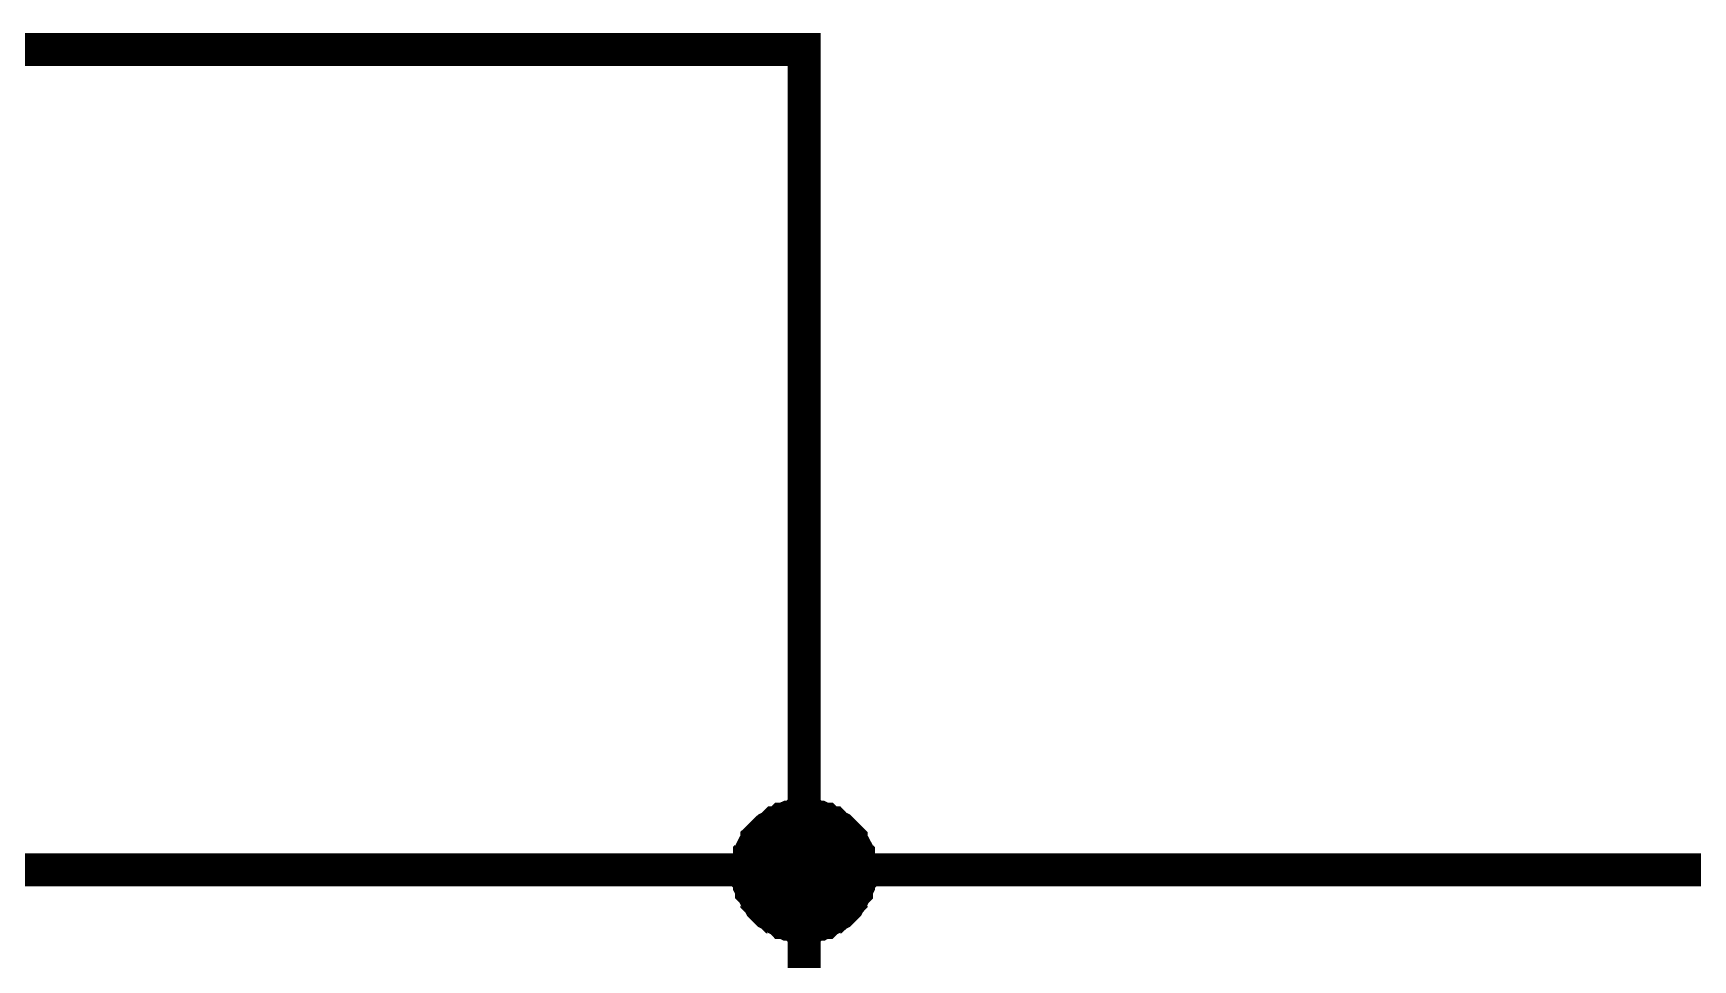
# Model space of a CAD drawing. Header units: millimetres. Extents: x 0 to 420, y 0 to 297.
# Drawn here: x 347.9 to 363.05, y 106.68 to 115.13 of the extents above; entities that cross this region are included whole.
import ezdxf

# ---------------------------------------------------------------- set-up
doc = ezdxf.new("R2010")
doc.units = ezdxf.units.MM
doc.layers.add('Sheet', color=255, linetype='Continuous')

msp = doc.modelspace()

# ---------------------------------------------------------------- linework, layer by layer
at = {"layer": 'Sheet'}
for points, const_width in [([(354.938, 107.5), (354.938, 114.985), (347.44, 114.985)], 0.3), ([(354.425, 107.5), (354.425, 107.517), (354.425, 107.55), (354.425, 107.566), (354.441, 107.6), (354.441, 107.616), (354.441, 107.649), (354.458, 107.666), (354.458, 107.682), (354.474, 107.715), (354.491, 107.732), (354.507, 107.749), (354.507, 107.782), (354.524, 107.798), (354.541, 107.815), (354.557, 107.831), (354.574, 107.848), (354.59, 107.865), (354.607, 107.881), (354.64, 107.898), (354.656, 107.914), (354.673, 107.931), (354.689, 107.931), (354.723, 107.947), (354.739, 107.964), (354.756, 107.964), (354.789, 107.98), (354.805, 107.98), (354.838, 107.98), (354.855, 107.997), (354.888, 107.997), (354.905, 107.997), (354.938, 107.997)], 0.3), ([(354.425, 107.5), (354.425, 107.517), (354.425, 107.55), (354.425, 107.566), (354.441, 107.6), (354.441, 107.616), (354.441, 107.649), (354.458, 107.666), (354.458, 107.682), (354.474, 107.715), (354.491, 107.732), (354.507, 107.749), (354.507, 107.782), (354.524, 107.798), (354.541, 107.815), (354.557, 107.831), (354.574, 107.848), (354.59, 107.865), (354.607, 107.881), (354.64, 107.898), (354.656, 107.914), (354.673, 107.931), (354.689, 107.931), (354.723, 107.947), (354.739, 107.964), (354.756, 107.964), (354.789, 107.98), (354.805, 107.98), (354.838, 107.98), (354.855, 107.997), (354.888, 107.997), (354.905, 107.997), (354.938, 107.997)], 0.3), ([(354.425, 107.5), (354.425, 107.517), (354.425, 107.55), (354.425, 107.566), (354.441, 107.6), (354.441, 107.616), (354.441, 107.649), (354.458, 107.666), (354.458, 107.682), (354.474, 107.715), (354.491, 107.732), (354.507, 107.749), (354.507, 107.782), (354.524, 107.798), (354.541, 107.815), (354.557, 107.831), (354.574, 107.848), (354.59, 107.865), (354.607, 107.881), (354.64, 107.898), (354.656, 107.914), (354.673, 107.931), (354.689, 107.931), (354.723, 107.947), (354.739, 107.964), (354.756, 107.964), (354.789, 107.98), (354.805, 107.98), (354.838, 107.98), (354.855, 107.997), (354.888, 107.997), (354.905, 107.997), (354.938, 107.997)], 0.3), ([(354.425, 107.5), (354.425, 107.517), (354.425, 107.55), (354.425, 107.566), (354.441, 107.6), (354.441, 107.616), (354.441, 107.649), (354.458, 107.666), (354.458, 107.682), (354.474, 107.715), (354.491, 107.732), (354.507, 107.749), (354.507, 107.782), (354.524, 107.798), (354.541, 107.815), (354.557, 107.831), (354.574, 107.848), (354.59, 107.865), (354.607, 107.881), (354.64, 107.898), (354.656, 107.914), (354.673, 107.931), (354.689, 107.931), (354.723, 107.947), (354.739, 107.964), (354.756, 107.964), (354.789, 107.98), (354.805, 107.98), (354.838, 107.98), (354.855, 107.997), (354.888, 107.997), (354.905, 107.997), (354.938, 107.997)], 0.3), ([(354.425, 107.5), (354.425, 107.517), (354.425, 107.55), (354.425, 107.566), (354.441, 107.6), (354.441, 107.616), (354.441, 107.649), (354.458, 107.666), (354.458, 107.682), (354.474, 107.715), (354.491, 107.732), (354.507, 107.749), (354.507, 107.782), (354.524, 107.798), (354.541, 107.815), (354.557, 107.831), (354.574, 107.848), (354.59, 107.865), (354.607, 107.881), (354.64, 107.898), (354.656, 107.914), (354.673, 107.931), (354.689, 107.931), (354.723, 107.947), (354.739, 107.964), (354.756, 107.964), (354.789, 107.98), (354.805, 107.98), (354.838, 107.98), (354.855, 107.997), (354.888, 107.997), (354.905, 107.997), (354.938, 107.997)], 0.3), ([(354.425, 107.5), (354.425, 107.517), (354.425, 107.55), (354.425, 107.566), (354.441, 107.6), (354.441, 107.616), (354.441, 107.649), (354.458, 107.666), (354.458, 107.682), (354.474, 107.715), (354.491, 107.732), (354.507, 107.749), (354.507, 107.782), (354.524, 107.798), (354.541, 107.815), (354.557, 107.831), (354.574, 107.848), (354.59, 107.865), (354.607, 107.881), (354.64, 107.898), (354.656, 107.914), (354.673, 107.931), (354.689, 107.931), (354.723, 107.947), (354.739, 107.964), (354.756, 107.964), (354.789, 107.98), (354.805, 107.98), (354.838, 107.98), (354.855, 107.997), (354.888, 107.997), (354.905, 107.997), (354.938, 107.997)], 0.3), ([(354.938, 107.997), (354.938, 107.997)], 0.3), ([(354.938, 107.997), (354.971, 107.997), (354.987, 107.997), (355.02, 107.997), (355.037, 107.98), (355.07, 107.98), (355.087, 107.98), (355.12, 107.964), (355.136, 107.964), (355.153, 107.947), (355.186, 107.931), (355.203, 107.931), (355.219, 107.914), (355.236, 107.898), (355.269, 107.881), (355.285, 107.865), (355.302, 107.848), (355.318, 107.831), (355.335, 107.815), (355.352, 107.798), (355.368, 107.782), (355.368, 107.749), (355.385, 107.732), (355.401, 107.715), (355.418, 107.682), (355.418, 107.666), (355.434, 107.649), (355.434, 107.616), (355.434, 107.6), (355.451, 107.566), (355.451, 107.55), (355.451, 107.517), (355.451, 107.5)], 0.3), ([(354.938, 107.997), (354.938, 107.997)], 0.3), ([(354.938, 107.997), (354.971, 107.997), (354.987, 107.997), (355.02, 107.997), (355.037, 107.98), (355.07, 107.98), (355.087, 107.98), (355.12, 107.964), (355.136, 107.964), (355.153, 107.947), (355.186, 107.931), (355.203, 107.931), (355.219, 107.914), (355.236, 107.898), (355.269, 107.881), (355.285, 107.865), (355.302, 107.848), (355.318, 107.831), (355.335, 107.815), (355.352, 107.798), (355.368, 107.782), (355.368, 107.749), (355.385, 107.732), (355.401, 107.715), (355.418, 107.682), (355.418, 107.666), (355.434, 107.649), (355.434, 107.616), (355.434, 107.6), (355.451, 107.566), (355.451, 107.55), (355.451, 107.517), (355.451, 107.5)], 0.3), ([(354.938, 107.997), (354.938, 107.997)], 0.3), ([(354.938, 107.997), (354.971, 107.997), (354.987, 107.997), (355.02, 107.997), (355.037, 107.98), (355.07, 107.98), (355.087, 107.98), (355.12, 107.964), (355.136, 107.964), (355.153, 107.947), (355.186, 107.931), (355.203, 107.931), (355.219, 107.914), (355.236, 107.898), (355.269, 107.881), (355.285, 107.865), (355.302, 107.848), (355.318, 107.831), (355.335, 107.815), (355.352, 107.798), (355.368, 107.782), (355.368, 107.749), (355.385, 107.732), (355.401, 107.715), (355.418, 107.682), (355.418, 107.666), (355.434, 107.649), (355.434, 107.616), (355.434, 107.6), (355.451, 107.566), (355.451, 107.55), (355.451, 107.517), (355.451, 107.5)], 0.3), ([(354.938, 107.997), (354.938, 107.997)], 0.3), ([(354.938, 107.997), (354.971, 107.997), (354.987, 107.997), (355.02, 107.997), (355.037, 107.98), (355.07, 107.98), (355.087, 107.98), (355.12, 107.964), (355.136, 107.964), (355.153, 107.947), (355.186, 107.931), (355.203, 107.931), (355.219, 107.914), (355.236, 107.898), (355.269, 107.881), (355.285, 107.865), (355.302, 107.848), (355.318, 107.831), (355.335, 107.815), (355.352, 107.798), (355.368, 107.782), (355.368, 107.749), (355.385, 107.732), (355.401, 107.715), (355.418, 107.682), (355.418, 107.666), (355.434, 107.649), (355.434, 107.616), (355.434, 107.6), (355.451, 107.566), (355.451, 107.55), (355.451, 107.517), (355.451, 107.5)], 0.3), ([(354.938, 107.997), (354.938, 107.997)], 0.3), ([(354.938, 107.997), (354.971, 107.997), (354.987, 107.997), (355.02, 107.997), (355.037, 107.98), (355.07, 107.98), (355.087, 107.98), (355.12, 107.964), (355.136, 107.964), (355.153, 107.947), (355.186, 107.931), (355.203, 107.931), (355.219, 107.914), (355.236, 107.898), (355.269, 107.881), (355.285, 107.865), (355.302, 107.848), (355.318, 107.831), (355.335, 107.815), (355.352, 107.798), (355.368, 107.782), (355.368, 107.749), (355.385, 107.732), (355.401, 107.715), (355.418, 107.682), (355.418, 107.666), (355.434, 107.649), (355.434, 107.616), (355.434, 107.6), (355.451, 107.566), (355.451, 107.55), (355.451, 107.517), (355.451, 107.5)], 0.3), ([(354.938, 107.997), (354.938, 107.997)], 0.3), ([(354.938, 107.997), (354.971, 107.997), (354.987, 107.997), (355.02, 107.997), (355.037, 107.98), (355.07, 107.98), (355.087, 107.98), (355.12, 107.964), (355.136, 107.964), (355.153, 107.947), (355.186, 107.931), (355.203, 107.931), (355.219, 107.914), (355.236, 107.898), (355.269, 107.881), (355.285, 107.865), (355.302, 107.848), (355.318, 107.831), (355.335, 107.815), (355.352, 107.798), (355.368, 107.782), (355.368, 107.749), (355.385, 107.732), (355.401, 107.715), (355.418, 107.682), (355.418, 107.666), (355.434, 107.649), (355.434, 107.616), (355.434, 107.6), (355.451, 107.566), (355.451, 107.55), (355.451, 107.517), (355.451, 107.5)], 0.3), ([(354.425, 107.5), (354.425, 107.517), (354.425, 107.55), (354.425, 107.566), (354.441, 107.6), (354.441, 107.616), (354.441, 107.649), (354.458, 107.666), (354.458, 107.682), (354.474, 107.715), (354.491, 107.732), (354.507, 107.749), (354.507, 107.782), (354.524, 107.798), (354.541, 107.815), (354.557, 107.831), (354.574, 107.848), (354.59, 107.865), (354.607, 107.881), (354.64, 107.898), (354.656, 107.914), (354.673, 107.931), (354.689, 107.931), (354.723, 107.947), (354.739, 107.964), (354.756, 107.964), (354.789, 107.98), (354.805, 107.98), (354.838, 107.98), (354.855, 107.997), (354.888, 107.997), (354.905, 107.997), (354.938, 107.997)], 0.0991), ([(354.425, 107.5), (354.425, 107.517), (354.425, 107.55), (354.425, 107.566), (354.441, 107.6), (354.441, 107.616), (354.441, 107.649), (354.458, 107.666), (354.458, 107.682), (354.474, 107.715), (354.491, 107.732), (354.507, 107.749), (354.507, 107.782), (354.524, 107.798), (354.541, 107.815), (354.557, 107.831), (354.574, 107.848), (354.59, 107.865), (354.607, 107.881), (354.64, 107.898), (354.656, 107.914), (354.673, 107.931), (354.689, 107.931), (354.723, 107.947), (354.739, 107.964), (354.756, 107.964), (354.789, 107.98), (354.805, 107.98), (354.838, 107.98), (354.855, 107.997), (354.888, 107.997), (354.905, 107.997), (354.938, 107.997)], 0.0991), ([(354.425, 107.5), (354.425, 107.517), (354.425, 107.55), (354.425, 107.566), (354.441, 107.6), (354.441, 107.616), (354.441, 107.649), (354.458, 107.666), (354.458, 107.682), (354.474, 107.715), (354.491, 107.732), (354.507, 107.749), (354.507, 107.782), (354.524, 107.798), (354.541, 107.815), (354.557, 107.831), (354.574, 107.848), (354.59, 107.865), (354.607, 107.881), (354.64, 107.898), (354.656, 107.914), (354.673, 107.931), (354.689, 107.931), (354.723, 107.947), (354.739, 107.964), (354.756, 107.964), (354.789, 107.98), (354.805, 107.98), (354.838, 107.98), (354.855, 107.997), (354.888, 107.997), (354.905, 107.997), (354.938, 107.997)], 0.0991), ([(354.425, 107.5), (354.425, 107.517), (354.425, 107.55), (354.425, 107.566), (354.441, 107.6), (354.441, 107.616), (354.441, 107.649), (354.458, 107.666), (354.458, 107.682), (354.474, 107.715), (354.491, 107.732), (354.507, 107.749), (354.507, 107.782), (354.524, 107.798), (354.541, 107.815), (354.557, 107.831), (354.574, 107.848), (354.59, 107.865), (354.607, 107.881), (354.64, 107.898), (354.656, 107.914), (354.673, 107.931), (354.689, 107.931), (354.723, 107.947), (354.739, 107.964), (354.756, 107.964), (354.789, 107.98), (354.805, 107.98), (354.838, 107.98), (354.855, 107.997), (354.888, 107.997), (354.905, 107.997), (354.938, 107.997)], 0.0991), ([(354.425, 107.5), (354.425, 107.517), (354.425, 107.55), (354.425, 107.566), (354.441, 107.6), (354.441, 107.616), (354.441, 107.649), (354.458, 107.666), (354.458, 107.682), (354.474, 107.715), (354.491, 107.732), (354.507, 107.749), (354.507, 107.782), (354.524, 107.798), (354.541, 107.815), (354.557, 107.831), (354.574, 107.848), (354.59, 107.865), (354.607, 107.881), (354.64, 107.898), (354.656, 107.914), (354.673, 107.931), (354.689, 107.931), (354.723, 107.947), (354.739, 107.964), (354.756, 107.964), (354.789, 107.98), (354.805, 107.98), (354.838, 107.98), (354.855, 107.997), (354.888, 107.997), (354.905, 107.997), (354.938, 107.997)], 0.0991), ([(354.425, 107.5), (354.425, 107.517), (354.425, 107.55), (354.425, 107.566), (354.441, 107.6), (354.441, 107.616), (354.441, 107.649), (354.458, 107.666), (354.458, 107.682), (354.474, 107.715), (354.491, 107.732), (354.507, 107.749), (354.507, 107.782), (354.524, 107.798), (354.541, 107.815), (354.557, 107.831), (354.574, 107.848), (354.59, 107.865), (354.607, 107.881), (354.64, 107.898), (354.656, 107.914), (354.673, 107.931), (354.689, 107.931), (354.723, 107.947), (354.739, 107.964), (354.756, 107.964), (354.789, 107.98), (354.805, 107.98), (354.838, 107.98), (354.855, 107.997), (354.888, 107.997), (354.905, 107.997), (354.938, 107.997)], 0.0991), ([(354.938, 107.997), (354.938, 107.997)], 0.0991), ([(354.938, 107.997), (354.971, 107.997), (354.987, 107.997), (355.02, 107.997), (355.037, 107.98), (355.07, 107.98), (355.087, 107.98), (355.12, 107.964), (355.136, 107.964), (355.153, 107.947), (355.186, 107.931), (355.203, 107.931), (355.219, 107.914), (355.236, 107.898), (355.269, 107.881), (355.285, 107.865), (355.302, 107.848), (355.318, 107.831), (355.335, 107.815), (355.352, 107.798), (355.368, 107.782), (355.368, 107.749), (355.385, 107.732), (355.401, 107.715), (355.418, 107.682), (355.418, 107.666), (355.434, 107.649), (355.434, 107.616), (355.434, 107.6), (355.451, 107.566), (355.451, 107.55), (355.451, 107.517), (355.451, 107.5)], 0.0991), ([(354.938, 107.997), (354.938, 107.997)], 0.0991), ([(354.938, 107.997), (354.971, 107.997), (354.987, 107.997), (355.02, 107.997), (355.037, 107.98), (355.07, 107.98), (355.087, 107.98), (355.12, 107.964), (355.136, 107.964), (355.153, 107.947), (355.186, 107.931), (355.203, 107.931), (355.219, 107.914), (355.236, 107.898), (355.269, 107.881), (355.285, 107.865), (355.302, 107.848), (355.318, 107.831), (355.335, 107.815), (355.352, 107.798), (355.368, 107.782), (355.368, 107.749), (355.385, 107.732), (355.401, 107.715), (355.418, 107.682), (355.418, 107.666), (355.434, 107.649), (355.434, 107.616), (355.434, 107.6), (355.451, 107.566), (355.451, 107.55), (355.451, 107.517), (355.451, 107.5)], 0.0991), ([(354.938, 107.997), (354.938, 107.997)], 0.0991), ([(354.938, 107.997), (354.971, 107.997), (354.987, 107.997), (355.02, 107.997), (355.037, 107.98), (355.07, 107.98), (355.087, 107.98), (355.12, 107.964), (355.136, 107.964), (355.153, 107.947), (355.186, 107.931), (355.203, 107.931), (355.219, 107.914), (355.236, 107.898), (355.269, 107.881), (355.285, 107.865), (355.302, 107.848), (355.318, 107.831), (355.335, 107.815), (355.352, 107.798), (355.368, 107.782), (355.368, 107.749), (355.385, 107.732), (355.401, 107.715), (355.418, 107.682), (355.418, 107.666), (355.434, 107.649), (355.434, 107.616), (355.434, 107.6), (355.451, 107.566), (355.451, 107.55), (355.451, 107.517), (355.451, 107.5)], 0.0991), ([(354.938, 107.997), (354.938, 107.997)], 0.0991), ([(354.938, 107.997), (354.971, 107.997), (354.987, 107.997), (355.02, 107.997), (355.037, 107.98), (355.07, 107.98), (355.087, 107.98), (355.12, 107.964), (355.136, 107.964), (355.153, 107.947), (355.186, 107.931), (355.203, 107.931), (355.219, 107.914), (355.236, 107.898), (355.269, 107.881), (355.285, 107.865), (355.302, 107.848), (355.318, 107.831), (355.335, 107.815), (355.352, 107.798), (355.368, 107.782), (355.368, 107.749), (355.385, 107.732), (355.401, 107.715), (355.418, 107.682), (355.418, 107.666), (355.434, 107.649), (355.434, 107.616), (355.434, 107.6), (355.451, 107.566), (355.451, 107.55), (355.451, 107.517), (355.451, 107.5)], 0.0991), ([(354.938, 107.997), (354.938, 107.997)], 0.0991), ([(354.938, 107.997), (354.971, 107.997), (354.987, 107.997), (355.02, 107.997), (355.037, 107.98), (355.07, 107.98), (355.087, 107.98), (355.12, 107.964), (355.136, 107.964), (355.153, 107.947), (355.186, 107.931), (355.203, 107.931), (355.219, 107.914), (355.236, 107.898), (355.269, 107.881), (355.285, 107.865), (355.302, 107.848), (355.318, 107.831), (355.335, 107.815), (355.352, 107.798), (355.368, 107.782), (355.368, 107.749), (355.385, 107.732), (355.401, 107.715), (355.418, 107.682), (355.418, 107.666), (355.434, 107.649), (355.434, 107.616), (355.434, 107.6), (355.451, 107.566), (355.451, 107.55), (355.451, 107.517), (355.451, 107.5)], 0.0991), ([(354.938, 107.997), (354.938, 107.997)], 0.0991), ([(354.938, 107.997), (354.971, 107.997), (354.987, 107.997), (355.02, 107.997), (355.037, 107.98), (355.07, 107.98), (355.087, 107.98), (355.12, 107.964), (355.136, 107.964), (355.153, 107.947), (355.186, 107.931), (355.203, 107.931), (355.219, 107.914), (355.236, 107.898), (355.269, 107.881), (355.285, 107.865), (355.302, 107.848), (355.318, 107.831), (355.335, 107.815), (355.352, 107.798), (355.368, 107.782), (355.368, 107.749), (355.385, 107.732), (355.401, 107.715), (355.418, 107.682), (355.418, 107.666), (355.434, 107.649), (355.434, 107.616), (355.434, 107.6), (355.451, 107.566), (355.451, 107.55), (355.451, 107.517), (355.451, 107.5)], 0.0991), ([(347.44, 107.5), (354.938, 107.5), (354.938, 105), (354.938, 102.499), (354.938, 99.999), (347.44, 99.999)], 0.3), ([(354.938, 106.987), (354.905, 106.987), (354.888, 106.987), (354.855, 106.987), (354.838, 107.003), (354.805, 107.003), (354.789, 107.003), (354.756, 107.02), (354.739, 107.02), (354.723, 107.037), (354.689, 107.053), (354.673, 107.07), (354.656, 107.07), (354.64, 107.086), (354.607, 107.103), (354.59, 107.119), (354.574, 107.136), (354.557, 107.152), (354.541, 107.169), (354.524, 107.202), (354.507, 107.219), (354.507, 107.235), (354.491, 107.252), (354.474, 107.285), (354.458, 107.302), (354.458, 107.318), (354.441, 107.351), (354.441, 107.368), (354.441, 107.401), (354.425, 107.417), (354.425, 107.451), (354.425, 107.467), (354.425, 107.5)], 0.3), ([(354.425, 107.5), (354.425, 107.5)], 0.3), ([(354.938, 106.987), (354.905, 106.987), (354.888, 106.987), (354.855, 106.987), (354.838, 107.003), (354.805, 107.003), (354.789, 107.003), (354.756, 107.02), (354.739, 107.02), (354.723, 107.037), (354.689, 107.053), (354.673, 107.07), (354.656, 107.07), (354.64, 107.086), (354.607, 107.103), (354.59, 107.119), (354.574, 107.136), (354.557, 107.152), (354.541, 107.169), (354.524, 107.202), (354.507, 107.219), (354.507, 107.235), (354.491, 107.252), (354.474, 107.285), (354.458, 107.302), (354.458, 107.318), (354.441, 107.351), (354.441, 107.368), (354.441, 107.401), (354.425, 107.417), (354.425, 107.451), (354.425, 107.467), (354.425, 107.5)], 0.3), ([(354.425, 107.5), (354.425, 107.5)], 0.3), ([(354.938, 106.987), (354.905, 106.987), (354.888, 106.987), (354.855, 106.987), (354.838, 107.003), (354.805, 107.003), (354.789, 107.003), (354.756, 107.02), (354.739, 107.02), (354.723, 107.037), (354.689, 107.053), (354.673, 107.07), (354.656, 107.07), (354.64, 107.086), (354.607, 107.103), (354.59, 107.119), (354.574, 107.136), (354.557, 107.152), (354.541, 107.169), (354.524, 107.202), (354.507, 107.219), (354.507, 107.235), (354.491, 107.252), (354.474, 107.285), (354.458, 107.302), (354.458, 107.318), (354.441, 107.351), (354.441, 107.368), (354.441, 107.401), (354.425, 107.417), (354.425, 107.451), (354.425, 107.467), (354.425, 107.5)], 0.3), ([(354.425, 107.5), (354.425, 107.5)], 0.3), ([(354.938, 106.987), (354.905, 106.987), (354.888, 106.987), (354.855, 106.987), (354.838, 107.003), (354.805, 107.003), (354.789, 107.003), (354.756, 107.02), (354.739, 107.02), (354.723, 107.037), (354.689, 107.053), (354.673, 107.07), (354.656, 107.07), (354.64, 107.086), (354.607, 107.103), (354.59, 107.119), (354.574, 107.136), (354.557, 107.152), (354.541, 107.169), (354.524, 107.202), (354.507, 107.219), (354.507, 107.235), (354.491, 107.252), (354.474, 107.285), (354.458, 107.302), (354.458, 107.318), (354.441, 107.351), (354.441, 107.368), (354.441, 107.401), (354.425, 107.417), (354.425, 107.451), (354.425, 107.467), (354.425, 107.5)], 0.3), ([(354.425, 107.5), (354.425, 107.5)], 0.3), ([(354.938, 106.987), (354.905, 106.987), (354.888, 106.987), (354.855, 106.987), (354.838, 107.003), (354.805, 107.003), (354.789, 107.003), (354.756, 107.02), (354.739, 107.02), (354.723, 107.037), (354.689, 107.053), (354.673, 107.07), (354.656, 107.07), (354.64, 107.086), (354.607, 107.103), (354.59, 107.119), (354.574, 107.136), (354.557, 107.152), (354.541, 107.169), (354.524, 107.202), (354.507, 107.219), (354.507, 107.235), (354.491, 107.252), (354.474, 107.285), (354.458, 107.302), (354.458, 107.318), (354.441, 107.351), (354.441, 107.368), (354.441, 107.401), (354.425, 107.417), (354.425, 107.451), (354.425, 107.467), (354.425, 107.5)], 0.3), ([(354.425, 107.5), (354.425, 107.5)], 0.3), ([(354.938, 106.987), (354.905, 106.987), (354.888, 106.987), (354.855, 106.987), (354.838, 107.003), (354.805, 107.003), (354.789, 107.003), (354.756, 107.02), (354.739, 107.02), (354.723, 107.037), (354.689, 107.053), (354.673, 107.07), (354.656, 107.07), (354.64, 107.086), (354.607, 107.103), (354.59, 107.119), (354.574, 107.136), (354.557, 107.152), (354.541, 107.169), (354.524, 107.202), (354.507, 107.219), (354.507, 107.235), (354.491, 107.252), (354.474, 107.285), (354.458, 107.302), (354.458, 107.318), (354.441, 107.351), (354.441, 107.368), (354.441, 107.401), (354.425, 107.417), (354.425, 107.451), (354.425, 107.467), (354.425, 107.5)], 0.3), ([(354.425, 107.5), (354.425, 107.5)], 0.3), ([(354.938, 106.987), (354.905, 106.987), (354.888, 106.987), (354.855, 106.987), (354.838, 107.003), (354.805, 107.003), (354.789, 107.003), (354.756, 107.02), (354.739, 107.02), (354.723, 107.037), (354.689, 107.053), (354.673, 107.07), (354.656, 107.07), (354.64, 107.086), (354.607, 107.103), (354.59, 107.119), (354.574, 107.136), (354.557, 107.152), (354.541, 107.169), (354.524, 107.202), (354.507, 107.219), (354.507, 107.235), (354.491, 107.252), (354.474, 107.285), (354.458, 107.302), (354.458, 107.318), (354.441, 107.351), (354.441, 107.368), (354.441, 107.401), (354.425, 107.417), (354.425, 107.451), (354.425, 107.467), (354.425, 107.5)], 0.0991), ([(354.425, 107.5), (354.425, 107.5)], 0.0991), ([(354.938, 106.987), (354.905, 106.987), (354.888, 106.987), (354.855, 106.987), (354.838, 107.003), (354.805, 107.003), (354.789, 107.003), (354.756, 107.02), (354.739, 107.02), (354.723, 107.037), (354.689, 107.053), (354.673, 107.07), (354.656, 107.07), (354.64, 107.086), (354.607, 107.103), (354.59, 107.119), (354.574, 107.136), (354.557, 107.152), (354.541, 107.169), (354.524, 107.202), (354.507, 107.219), (354.507, 107.235), (354.491, 107.252), (354.474, 107.285), (354.458, 107.302), (354.458, 107.318), (354.441, 107.351), (354.441, 107.368), (354.441, 107.401), (354.425, 107.417), (354.425, 107.451), (354.425, 107.467), (354.425, 107.5)], 0.0991), ([(354.425, 107.5), (354.425, 107.5)], 0.0991), ([(354.938, 106.987), (354.905, 106.987), (354.888, 106.987), (354.855, 106.987), (354.838, 107.003), (354.805, 107.003), (354.789, 107.003), (354.756, 107.02), (354.739, 107.02), (354.723, 107.037), (354.689, 107.053), (354.673, 107.07), (354.656, 107.07), (354.64, 107.086), (354.607, 107.103), (354.59, 107.119), (354.574, 107.136), (354.557, 107.152), (354.541, 107.169), (354.524, 107.202), (354.507, 107.219), (354.507, 107.235), (354.491, 107.252), (354.474, 107.285), (354.458, 107.302), (354.458, 107.318), (354.441, 107.351), (354.441, 107.368), (354.441, 107.401), (354.425, 107.417), (354.425, 107.451), (354.425, 107.467), (354.425, 107.5)], 0.0991), ([(354.425, 107.5), (354.425, 107.5)], 0.0991), ([(354.938, 106.987), (354.905, 106.987), (354.888, 106.987), (354.855, 106.987), (354.838, 107.003), (354.805, 107.003), (354.789, 107.003), (354.756, 107.02), (354.739, 107.02), (354.723, 107.037), (354.689, 107.053), (354.673, 107.07), (354.656, 107.07), (354.64, 107.086), (354.607, 107.103), (354.59, 107.119), (354.574, 107.136), (354.557, 107.152), (354.541, 107.169), (354.524, 107.202), (354.507, 107.219), (354.507, 107.235), (354.491, 107.252), (354.474, 107.285), (354.458, 107.302), (354.458, 107.318), (354.441, 107.351), (354.441, 107.368), (354.441, 107.401), (354.425, 107.417), (354.425, 107.451), (354.425, 107.467), (354.425, 107.5)], 0.0991), ([(354.425, 107.5), (354.425, 107.5)], 0.0991), ([(354.938, 106.987), (354.905, 106.987), (354.888, 106.987), (354.855, 106.987), (354.838, 107.003), (354.805, 107.003), (354.789, 107.003), (354.756, 107.02), (354.739, 107.02), (354.723, 107.037), (354.689, 107.053), (354.673, 107.07), (354.656, 107.07), (354.64, 107.086), (354.607, 107.103), (354.59, 107.119), (354.574, 107.136), (354.557, 107.152), (354.541, 107.169), (354.524, 107.202), (354.507, 107.219), (354.507, 107.235), (354.491, 107.252), (354.474, 107.285), (354.458, 107.302), (354.458, 107.318), (354.441, 107.351), (354.441, 107.368), (354.441, 107.401), (354.425, 107.417), (354.425, 107.451), (354.425, 107.467), (354.425, 107.5)], 0.0991), ([(354.425, 107.5), (354.425, 107.5)], 0.0991), ([(354.938, 106.987), (354.905, 106.987), (354.888, 106.987), (354.855, 106.987), (354.838, 107.003), (354.805, 107.003), (354.789, 107.003), (354.756, 107.02), (354.739, 107.02), (354.723, 107.037), (354.689, 107.053), (354.673, 107.07), (354.656, 107.07), (354.64, 107.086), (354.607, 107.103), (354.59, 107.119), (354.574, 107.136), (354.557, 107.152), (354.541, 107.169), (354.524, 107.202), (354.507, 107.219), (354.507, 107.235), (354.491, 107.252), (354.474, 107.285), (354.458, 107.302), (354.458, 107.318), (354.441, 107.351), (354.441, 107.368), (354.441, 107.401), (354.425, 107.417), (354.425, 107.451), (354.425, 107.467), (354.425, 107.5)], 0.0991), ([(354.425, 107.5), (354.425, 107.5)], 0.0991), ([(354.938, 107.5), (362.435, 107.5)], 0.3), ([(355.451, 107.5), (355.451, 107.467), (355.451, 107.451), (355.451, 107.417), (355.434, 107.401), (355.434, 107.368), (355.434, 107.351), (355.418, 107.318), (355.418, 107.302), (355.401, 107.285), (355.385, 107.252), (355.368, 107.235), (355.368, 107.219), (355.352, 107.202), (355.335, 107.169), (355.318, 107.152), (355.302, 107.136), (355.285, 107.119), (355.269, 107.103), (355.236, 107.086), (355.219, 107.07), (355.203, 107.07), (355.186, 107.053), (355.153, 107.037), (355.136, 107.02), (355.12, 107.02), (355.087, 107.003), (355.07, 107.003), (355.037, 107.003), (355.02, 106.987), (354.987, 106.987), (354.971, 106.987), (354.938, 106.987)], 0.3), ([(355.451, 107.5), (355.451, 107.467), (355.451, 107.451), (355.451, 107.417), (355.434, 107.401), (355.434, 107.368), (355.434, 107.351), (355.418, 107.318), (355.418, 107.302), (355.401, 107.285), (355.385, 107.252), (355.368, 107.235), (355.368, 107.219), (355.352, 107.202), (355.335, 107.169), (355.318, 107.152), (355.302, 107.136), (355.285, 107.119), (355.269, 107.103), (355.236, 107.086), (355.219, 107.07), (355.203, 107.07), (355.186, 107.053), (355.153, 107.037), (355.136, 107.02), (355.12, 107.02), (355.087, 107.003), (355.07, 107.003), (355.037, 107.003), (355.02, 106.987), (354.987, 106.987), (354.971, 106.987), (354.938, 106.987)], 0.3), ([(355.451, 107.5), (355.451, 107.467), (355.451, 107.451), (355.451, 107.417), (355.434, 107.401), (355.434, 107.368), (355.434, 107.351), (355.418, 107.318), (355.418, 107.302), (355.401, 107.285), (355.385, 107.252), (355.368, 107.235), (355.368, 107.219), (355.352, 107.202), (355.335, 107.169), (355.318, 107.152), (355.302, 107.136), (355.285, 107.119), (355.269, 107.103), (355.236, 107.086), (355.219, 107.07), (355.203, 107.07), (355.186, 107.053), (355.153, 107.037), (355.136, 107.02), (355.12, 107.02), (355.087, 107.003), (355.07, 107.003), (355.037, 107.003), (355.02, 106.987), (354.987, 106.987), (354.971, 106.987), (354.938, 106.987)], 0.3), ([(355.451, 107.5), (355.451, 107.467), (355.451, 107.451), (355.451, 107.417), (355.434, 107.401), (355.434, 107.368), (355.434, 107.351), (355.418, 107.318), (355.418, 107.302), (355.401, 107.285), (355.385, 107.252), (355.368, 107.235), (355.368, 107.219), (355.352, 107.202), (355.335, 107.169), (355.318, 107.152), (355.302, 107.136), (355.285, 107.119), (355.269, 107.103), (355.236, 107.086), (355.219, 107.07), (355.203, 107.07), (355.186, 107.053), (355.153, 107.037), (355.136, 107.02), (355.12, 107.02), (355.087, 107.003), (355.07, 107.003), (355.037, 107.003), (355.02, 106.987), (354.987, 106.987), (354.971, 106.987), (354.938, 106.987)], 0.3), ([(355.451, 107.5), (355.451, 107.467), (355.451, 107.451), (355.451, 107.417), (355.434, 107.401), (355.434, 107.368), (355.434, 107.351), (355.418, 107.318), (355.418, 107.302), (355.401, 107.285), (355.385, 107.252), (355.368, 107.235), (355.368, 107.219), (355.352, 107.202), (355.335, 107.169), (355.318, 107.152), (355.302, 107.136), (355.285, 107.119), (355.269, 107.103), (355.236, 107.086), (355.219, 107.07), (355.203, 107.07), (355.186, 107.053), (355.153, 107.037), (355.136, 107.02), (355.12, 107.02), (355.087, 107.003), (355.07, 107.003), (355.037, 107.003), (355.02, 106.987), (354.987, 106.987), (354.971, 106.987), (354.938, 106.987)], 0.3), ([(355.451, 107.5), (355.451, 107.467), (355.451, 107.451), (355.451, 107.417), (355.434, 107.401), (355.434, 107.368), (355.434, 107.351), (355.418, 107.318), (355.418, 107.302), (355.401, 107.285), (355.385, 107.252), (355.368, 107.235), (355.368, 107.219), (355.352, 107.202), (355.335, 107.169), (355.318, 107.152), (355.302, 107.136), (355.285, 107.119), (355.269, 107.103), (355.236, 107.086), (355.219, 107.07), (355.203, 107.07), (355.186, 107.053), (355.153, 107.037), (355.136, 107.02), (355.12, 107.02), (355.087, 107.003), (355.07, 107.003), (355.037, 107.003), (355.02, 106.987), (354.987, 106.987), (354.971, 106.987), (354.938, 106.987)], 0.3), ([(355.451, 107.5), (355.451, 107.467), (355.451, 107.451), (355.451, 107.417), (355.434, 107.401), (355.434, 107.368), (355.434, 107.351), (355.418, 107.318), (355.418, 107.302), (355.401, 107.285), (355.385, 107.252), (355.368, 107.235), (355.368, 107.219), (355.352, 107.202), (355.335, 107.169), (355.318, 107.152), (355.302, 107.136), (355.285, 107.119), (355.269, 107.103), (355.236, 107.086), (355.219, 107.07), (355.203, 107.07), (355.186, 107.053), (355.153, 107.037), (355.136, 107.02), (355.12, 107.02), (355.087, 107.003), (355.07, 107.003), (355.037, 107.003), (355.02, 106.987), (354.987, 106.987), (354.971, 106.987), (354.938, 106.987)], 0.0991), ([(355.451, 107.5), (355.451, 107.467), (355.451, 107.451), (355.451, 107.417), (355.434, 107.401), (355.434, 107.368), (355.434, 107.351), (355.418, 107.318), (355.418, 107.302), (355.401, 107.285), (355.385, 107.252), (355.368, 107.235), (355.368, 107.219), (355.352, 107.202), (355.335, 107.169), (355.318, 107.152), (355.302, 107.136), (355.285, 107.119), (355.269, 107.103), (355.236, 107.086), (355.219, 107.07), (355.203, 107.07), (355.186, 107.053), (355.153, 107.037), (355.136, 107.02), (355.12, 107.02), (355.087, 107.003), (355.07, 107.003), (355.037, 107.003), (355.02, 106.987), (354.987, 106.987), (354.971, 106.987), (354.938, 106.987)], 0.0991), ([(355.451, 107.5), (355.451, 107.467), (355.451, 107.451), (355.451, 107.417), (355.434, 107.401), (355.434, 107.368), (355.434, 107.351), (355.418, 107.318), (355.418, 107.302), (355.401, 107.285), (355.385, 107.252), (355.368, 107.235), (355.368, 107.219), (355.352, 107.202), (355.335, 107.169), (355.318, 107.152), (355.302, 107.136), (355.285, 107.119), (355.269, 107.103), (355.236, 107.086), (355.219, 107.07), (355.203, 107.07), (355.186, 107.053), (355.153, 107.037), (355.136, 107.02), (355.12, 107.02), (355.087, 107.003), (355.07, 107.003), (355.037, 107.003), (355.02, 106.987), (354.987, 106.987), (354.971, 106.987), (354.938, 106.987)], 0.0991), ([(355.451, 107.5), (355.451, 107.467), (355.451, 107.451), (355.451, 107.417), (355.434, 107.401), (355.434, 107.368), (355.434, 107.351), (355.418, 107.318), (355.418, 107.302), (355.401, 107.285), (355.385, 107.252), (355.368, 107.235), (355.368, 107.219), (355.352, 107.202), (355.335, 107.169), (355.318, 107.152), (355.302, 107.136), (355.285, 107.119), (355.269, 107.103), (355.236, 107.086), (355.219, 107.07), (355.203, 107.07), (355.186, 107.053), (355.153, 107.037), (355.136, 107.02), (355.12, 107.02), (355.087, 107.003), (355.07, 107.003), (355.037, 107.003), (355.02, 106.987), (354.987, 106.987), (354.971, 106.987), (354.938, 106.987)], 0.0991), ([(355.451, 107.5), (355.451, 107.467), (355.451, 107.451), (355.451, 107.417), (355.434, 107.401), (355.434, 107.368), (355.434, 107.351), (355.418, 107.318), (355.418, 107.302), (355.401, 107.285), (355.385, 107.252), (355.368, 107.235), (355.368, 107.219), (355.352, 107.202), (355.335, 107.169), (355.318, 107.152), (355.302, 107.136), (355.285, 107.119), (355.269, 107.103), (355.236, 107.086), (355.219, 107.07), (355.203, 107.07), (355.186, 107.053), (355.153, 107.037), (355.136, 107.02), (355.12, 107.02), (355.087, 107.003), (355.07, 107.003), (355.037, 107.003), (355.02, 106.987), (354.987, 106.987), (354.971, 106.987), (354.938, 106.987)], 0.0991), ([(355.451, 107.5), (355.451, 107.467), (355.451, 107.451), (355.451, 107.417), (355.434, 107.401), (355.434, 107.368), (355.434, 107.351), (355.418, 107.318), (355.418, 107.302), (355.401, 107.285), (355.385, 107.252), (355.368, 107.235), (355.368, 107.219), (355.352, 107.202), (355.335, 107.169), (355.318, 107.152), (355.302, 107.136), (355.285, 107.119), (355.269, 107.103), (355.236, 107.086), (355.219, 107.07), (355.203, 107.07), (355.186, 107.053), (355.153, 107.037), (355.136, 107.02), (355.12, 107.02), (355.087, 107.003), (355.07, 107.003), (355.037, 107.003), (355.02, 106.987), (354.987, 106.987), (354.971, 106.987), (354.938, 106.987)], 0.0991), ([(355.451, 107.5), (355.451, 107.5), (355.451, 107.5), (355.451, 107.5), (355.451, 107.5), (355.451, 107.5), (355.451, 107.5), (355.451, 107.5), (355.451, 107.5), (355.451, 107.5), (355.451, 107.5), (355.451, 107.5), (355.451, 107.5), (355.451, 107.5), (355.451, 107.5), (355.451, 107.5), (355.451, 107.5), (355.451, 107.5), (355.451, 107.5), (355.451, 107.5), (355.451, 107.5), (355.451, 107.5), (355.451, 107.5), (355.451, 107.5), (355.451, 107.5), (355.451, 107.5), (355.451, 107.5), (355.451, 107.5), (355.451, 107.5), (355.451, 107.5), (355.451, 107.5), (355.451, 107.5), (355.451, 107.5)], 0.3), ([(355.451, 107.5), (355.451, 107.5)], 0.3), ([(355.451, 107.5), (355.451, 107.5), (355.451, 107.5), (355.451, 107.5), (355.451, 107.5), (355.451, 107.5), (355.451, 107.5), (355.451, 107.5), (355.451, 107.5), (355.451, 107.5), (355.451, 107.5), (355.451, 107.5), (355.451, 107.5), (355.451, 107.5), (355.451, 107.5), (355.451, 107.5), (355.451, 107.5), (355.451, 107.5), (355.451, 107.5), (355.451, 107.5), (355.451, 107.5), (355.451, 107.5), (355.451, 107.5), (355.451, 107.5), (355.451, 107.5), (355.451, 107.5), (355.451, 107.5), (355.451, 107.5), (355.451, 107.5), (355.451, 107.5), (355.451, 107.5), (355.451, 107.5), (355.451, 107.5)], 0.3), ([(355.451, 107.5), (355.451, 107.5)], 0.3), ([(355.451, 107.5), (355.451, 107.5), (355.451, 107.5), (355.451, 107.5), (355.451, 107.5), (355.451, 107.5), (355.451, 107.5), (355.451, 107.5), (355.451, 107.5), (355.451, 107.5), (355.451, 107.5), (355.451, 107.5), (355.451, 107.5), (355.451, 107.5), (355.451, 107.5), (355.451, 107.5), (355.451, 107.5), (355.451, 107.5), (355.451, 107.5), (355.451, 107.5), (355.451, 107.5), (355.451, 107.5), (355.451, 107.5), (355.451, 107.5), (355.451, 107.5), (355.451, 107.5), (355.451, 107.5), (355.451, 107.5), (355.451, 107.5), (355.451, 107.5), (355.451, 107.5), (355.451, 107.5), (355.451, 107.5)], 0.3), ([(355.451, 107.5), (355.451, 107.5)], 0.3), ([(355.451, 107.5), (355.451, 107.5), (355.451, 107.5), (355.451, 107.5), (355.451, 107.5), (355.451, 107.5), (355.451, 107.5), (355.451, 107.5), (355.451, 107.5), (355.451, 107.5), (355.451, 107.5), (355.451, 107.5), (355.451, 107.5), (355.451, 107.5), (355.451, 107.5), (355.451, 107.5), (355.451, 107.5), (355.451, 107.5), (355.451, 107.5), (355.451, 107.5), (355.451, 107.5), (355.451, 107.5), (355.451, 107.5), (355.451, 107.5), (355.451, 107.5), (355.451, 107.5), (355.451, 107.5), (355.451, 107.5), (355.451, 107.5), (355.451, 107.5), (355.451, 107.5), (355.451, 107.5), (355.451, 107.5)], 0.3), ([(355.451, 107.5), (355.451, 107.5)], 0.3), ([(355.451, 107.5), (355.451, 107.5), (355.451, 107.5), (355.451, 107.5), (355.451, 107.5), (355.451, 107.5), (355.451, 107.5), (355.451, 107.5), (355.451, 107.5), (355.451, 107.5), (355.451, 107.5), (355.451, 107.5), (355.451, 107.5), (355.451, 107.5), (355.451, 107.5), (355.451, 107.5), (355.451, 107.5), (355.451, 107.5), (355.451, 107.5), (355.451, 107.5), (355.451, 107.5), (355.451, 107.5), (355.451, 107.5), (355.451, 107.5), (355.451, 107.5), (355.451, 107.5), (355.451, 107.5), (355.451, 107.5), (355.451, 107.5), (355.451, 107.5), (355.451, 107.5), (355.451, 107.5), (355.451, 107.5)], 0.3), ([(355.451, 107.5), (355.451, 107.5)], 0.3), ([(355.451, 107.5), (355.451, 107.5), (355.451, 107.5), (355.451, 107.5), (355.451, 107.5), (355.451, 107.5), (355.451, 107.5), (355.451, 107.5), (355.451, 107.5), (355.451, 107.5), (355.451, 107.5), (355.451, 107.5), (355.451, 107.5), (355.451, 107.5), (355.451, 107.5), (355.451, 107.5), (355.451, 107.5), (355.451, 107.5), (355.451, 107.5), (355.451, 107.5), (355.451, 107.5), (355.451, 107.5), (355.451, 107.5), (355.451, 107.5), (355.451, 107.5), (355.451, 107.5), (355.451, 107.5), (355.451, 107.5), (355.451, 107.5), (355.451, 107.5), (355.451, 107.5), (355.451, 107.5), (355.451, 107.5)], 0.3), ([(355.451, 107.5), (355.451, 107.5)], 0.3), ([(355.451, 107.5), (355.451, 107.5), (355.451, 107.5), (355.451, 107.5), (355.451, 107.5), (355.451, 107.5), (355.451, 107.5), (355.451, 107.5), (355.451, 107.5), (355.451, 107.5), (355.451, 107.5), (355.451, 107.5), (355.451, 107.5), (355.451, 107.5), (355.451, 107.5), (355.451, 107.5), (355.451, 107.5), (355.451, 107.5), (355.451, 107.5), (355.451, 107.5), (355.451, 107.5), (355.451, 107.5), (355.451, 107.5), (355.451, 107.5), (355.451, 107.5), (355.451, 107.5), (355.451, 107.5), (355.451, 107.5), (355.451, 107.5), (355.451, 107.5), (355.451, 107.5), (355.451, 107.5), (355.451, 107.5)], 0.0991), ([(355.451, 107.5), (355.451, 107.5)], 0.0991), ([(355.451, 107.5), (355.451, 107.5), (355.451, 107.5), (355.451, 107.5), (355.451, 107.5), (355.451, 107.5), (355.451, 107.5), (355.451, 107.5), (355.451, 107.5), (355.451, 107.5), (355.451, 107.5), (355.451, 107.5), (355.451, 107.5), (355.451, 107.5), (355.451, 107.5), (355.451, 107.5), (355.451, 107.5), (355.451, 107.5), (355.451, 107.5), (355.451, 107.5), (355.451, 107.5), (355.451, 107.5), (355.451, 107.5), (355.451, 107.5), (355.451, 107.5), (355.451, 107.5), (355.451, 107.5), (355.451, 107.5), (355.451, 107.5), (355.451, 107.5), (355.451, 107.5), (355.451, 107.5), (355.451, 107.5)], 0.0991), ([(355.451, 107.5), (355.451, 107.5)], 0.0991), ([(355.451, 107.5), (355.451, 107.5), (355.451, 107.5), (355.451, 107.5), (355.451, 107.5), (355.451, 107.5), (355.451, 107.5), (355.451, 107.5), (355.451, 107.5), (355.451, 107.5), (355.451, 107.5), (355.451, 107.5), (355.451, 107.5), (355.451, 107.5), (355.451, 107.5), (355.451, 107.5), (355.451, 107.5), (355.451, 107.5), (355.451, 107.5), (355.451, 107.5), (355.451, 107.5), (355.451, 107.5), (355.451, 107.5), (355.451, 107.5), (355.451, 107.5), (355.451, 107.5), (355.451, 107.5), (355.451, 107.5), (355.451, 107.5), (355.451, 107.5), (355.451, 107.5), (355.451, 107.5), (355.451, 107.5)], 0.0991), ([(355.451, 107.5), (355.451, 107.5)], 0.0991), ([(355.451, 107.5), (355.451, 107.5), (355.451, 107.5), (355.451, 107.5), (355.451, 107.5), (355.451, 107.5), (355.451, 107.5), (355.451, 107.5), (355.451, 107.5), (355.451, 107.5), (355.451, 107.5), (355.451, 107.5), (355.451, 107.5), (355.451, 107.5), (355.451, 107.5), (355.451, 107.5), (355.451, 107.5), (355.451, 107.5), (355.451, 107.5), (355.451, 107.5), (355.451, 107.5), (355.451, 107.5), (355.451, 107.5), (355.451, 107.5), (355.451, 107.5), (355.451, 107.5), (355.451, 107.5), (355.451, 107.5), (355.451, 107.5), (355.451, 107.5), (355.451, 107.5), (355.451, 107.5), (355.451, 107.5)], 0.0991), ([(355.451, 107.5), (355.451, 107.5)], 0.0991), ([(355.451, 107.5), (355.451, 107.5), (355.451, 107.5), (355.451, 107.5), (355.451, 107.5), (355.451, 107.5), (355.451, 107.5), (355.451, 107.5), (355.451, 107.5), (355.451, 107.5), (355.451, 107.5), (355.451, 107.5), (355.451, 107.5), (355.451, 107.5), (355.451, 107.5), (355.451, 107.5), (355.451, 107.5), (355.451, 107.5), (355.451, 107.5), (355.451, 107.5), (355.451, 107.5), (355.451, 107.5), (355.451, 107.5), (355.451, 107.5), (355.451, 107.5), (355.451, 107.5), (355.451, 107.5), (355.451, 107.5), (355.451, 107.5), (355.451, 107.5), (355.451, 107.5), (355.451, 107.5), (355.451, 107.5)], 0.0991), ([(355.451, 107.5), (355.451, 107.5)], 0.0991), ([(355.451, 107.5), (355.451, 107.5), (355.451, 107.5), (355.451, 107.5), (355.451, 107.5), (355.451, 107.5), (355.451, 107.5), (355.451, 107.5), (355.451, 107.5), (355.451, 107.5), (355.451, 107.5), (355.451, 107.5), (355.451, 107.5), (355.451, 107.5), (355.451, 107.5), (355.451, 107.5), (355.451, 107.5), (355.451, 107.5), (355.451, 107.5), (355.451, 107.5), (355.451, 107.5), (355.451, 107.5), (355.451, 107.5), (355.451, 107.5), (355.451, 107.5), (355.451, 107.5), (355.451, 107.5), (355.451, 107.5), (355.451, 107.5), (355.451, 107.5), (355.451, 107.5), (355.451, 107.5), (355.451, 107.5)], 0.0991), ([(355.451, 107.5), (355.451, 107.5)], 0.0991), ([(364.935, 107.5), (362.435, 107.5)], 0.3)]:
    msp.add_lwpolyline(points, dxfattribs=dict(at, const_width=const_width))
at = {"layer": 'Sheet', "const_width": 0.508}
msp.add_lwpolyline([(354.746, 107.5, 1), (355.254, 107.5, 1)], format="xyb", close=True, dxfattribs=at)

doc.saveas('drawing.dxf')
